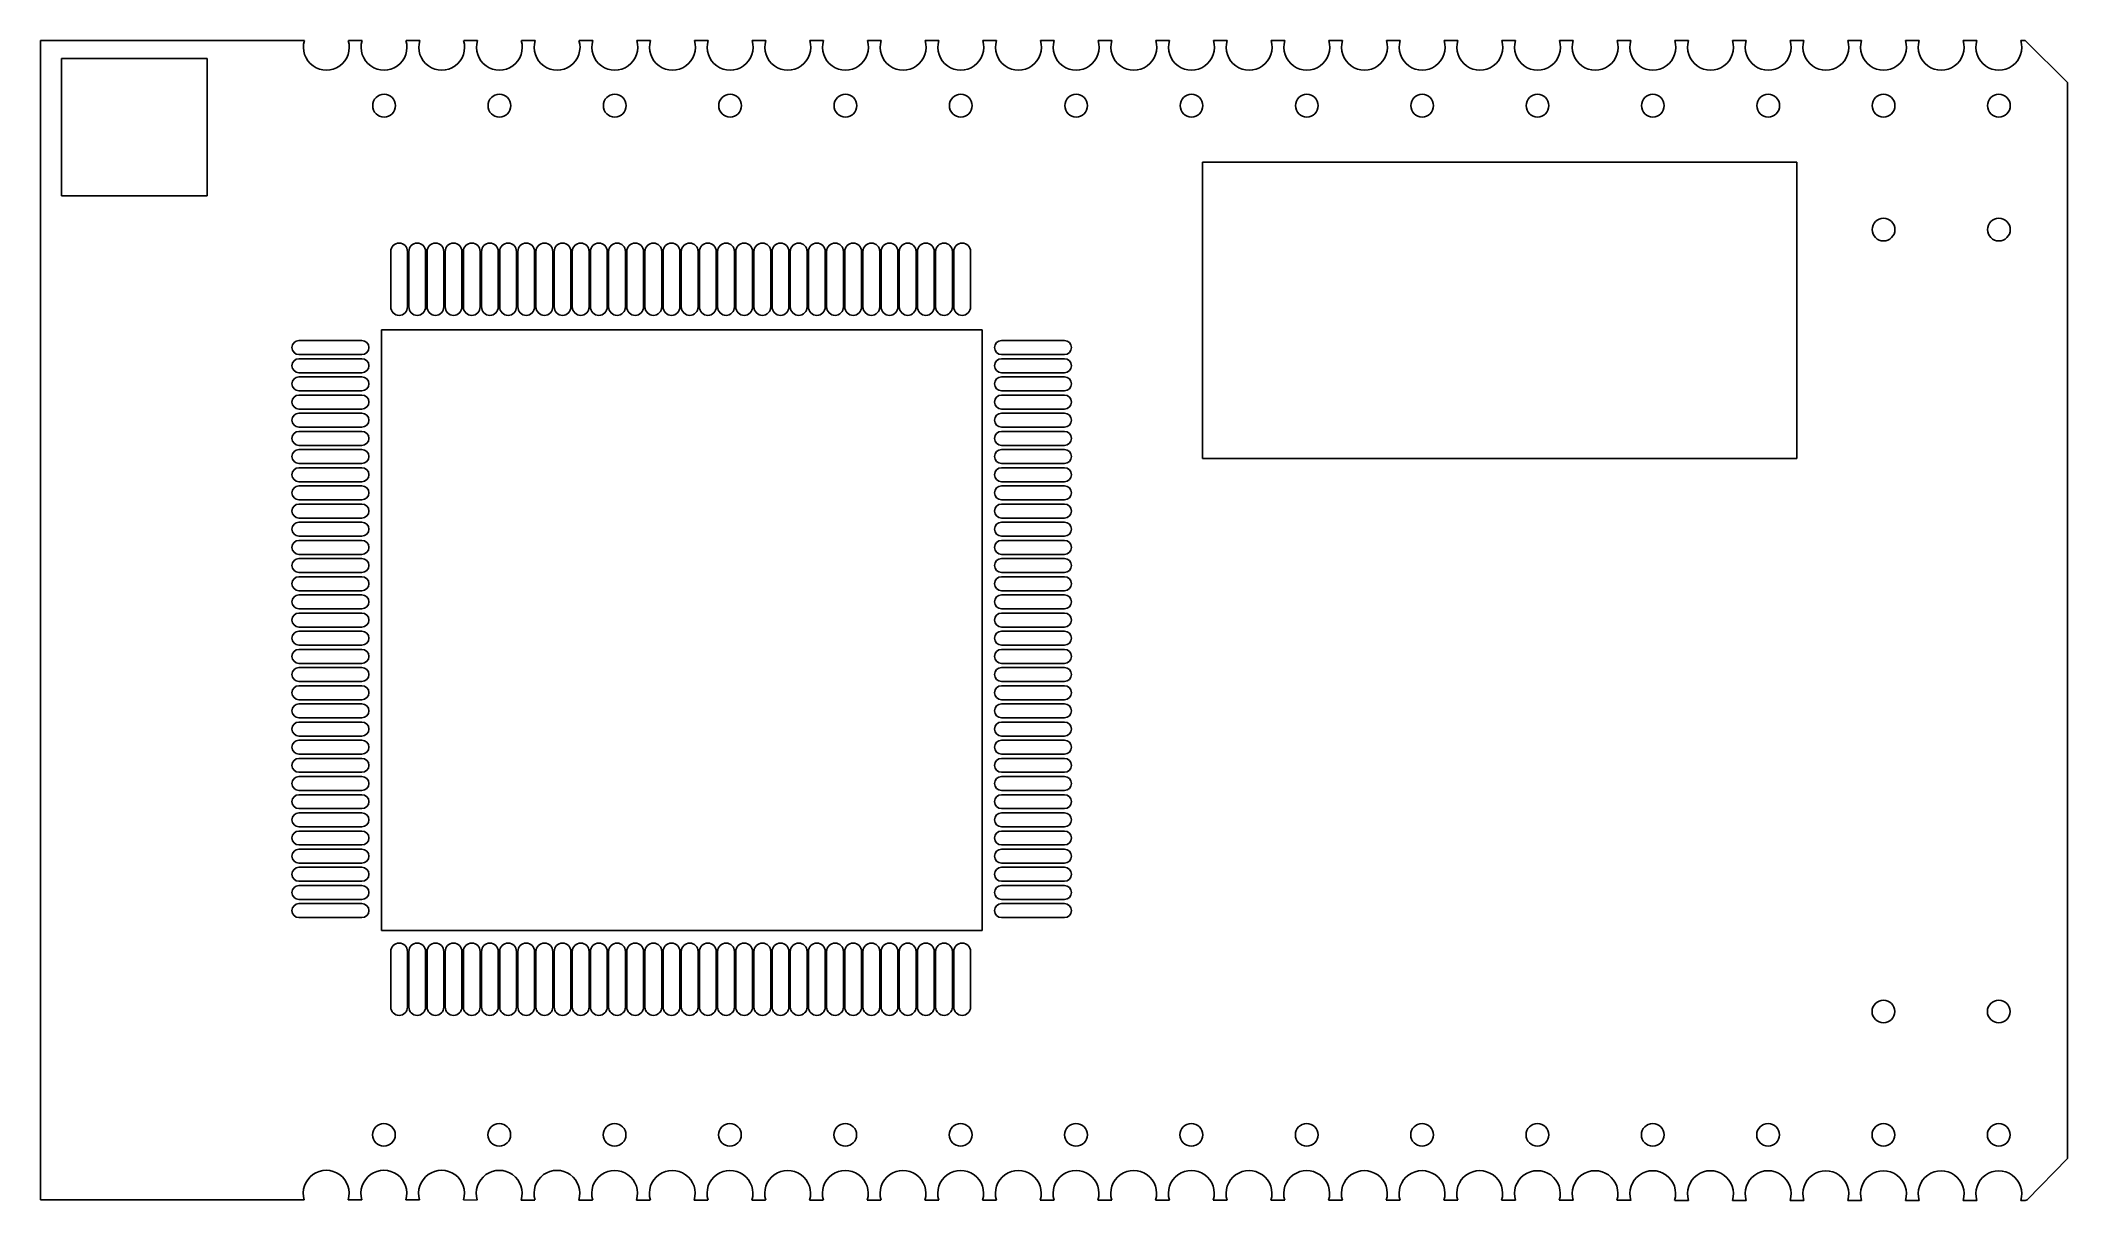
# Model space of a CAD drawing. Header units: millimetres. Extents: x 68.1 to 112.7, y 207.9 to 233.4.
import ezdxf

# ---------------------------------------------------------------- set-up
doc = ezdxf.new("R2010")
doc.units = ezdxf.units.MM

msp = doc.modelspace()

# ---------------------------------------------------------------- linework, layer by layer
at = {"color": 7, "linetype": 'Continuous', "lineweight": 25}
for p, q in [((68.056, 233.441), (68.056, 207.911)), ((73.867, 233.441), (68.056, 233.441)), ((75.137, 233.441), (74.834, 233.441)), ((76.407, 233.441), (76.104, 233.441)), ((77.677, 233.441), (77.374, 233.441)), ((78.947, 233.441), (78.644, 233.441)), ((80.217, 233.441), (79.914, 233.441)), ((81.487, 233.441), (81.184, 233.441)), ((82.757, 233.441), (82.454, 233.441)), ((84.027, 233.441), (83.724, 233.441)), ((85.297, 233.441), (84.994, 233.441)), ((86.567, 233.441), (86.264, 233.441)), ((87.837, 233.441), (87.534, 233.441)), ((89.107, 233.441), (88.804, 233.441)), ((90.377, 233.441), (90.074, 233.441)), ((91.647, 233.441), (91.344, 233.441)), ((92.917, 233.441), (92.614, 233.441)), ((94.187, 233.441), (93.884, 233.441)), ((95.457, 233.441), (95.154, 233.441)), ((96.727, 233.441), (96.424, 233.441)), ((97.997, 233.441), (97.694, 233.441)), ((99.267, 233.441), (98.964, 233.441)), ((100.537, 233.441), (100.234, 233.441)), ((101.807, 233.441), (101.504, 233.441)), ((103.077, 233.441), (102.774, 233.441)), ((104.347, 233.441), (104.044, 233.441)), ((105.617, 233.441), (105.314, 233.441)), ((106.887, 233.441), (106.584, 233.441)), ((108.157, 233.441), (107.854, 233.441)), ((109.427, 233.441), (109.124, 233.441)), ((110.697, 233.441), (110.394, 233.441)), ((111.76, 233.441), (111.664, 233.441)), ((112.689, 232.52), (111.76, 233.441)), ((68.52, 233.047), (68.52, 230.02)), ((71.727, 233.047), (68.52, 233.047)), ((71.727, 230.02), (71.727, 233.047)), ((112.689, 208.819), (112.689, 232.52)), ((93.639, 230.76), (93.639, 224.236)), ((106.733, 230.76), (93.639, 230.76)), ((106.733, 224.236), (106.733, 230.76)), ((68.52, 230.02), (71.727, 230.02)), ((75.766, 228.797), (75.766, 227.574)), ((76.136, 227.574), (76.136, 228.797)), ((76.166, 228.797), (76.166, 227.574)), ((76.536, 227.574), (76.536, 228.797)), ((76.566, 228.797), (76.566, 227.574)), ((76.936, 227.574), (76.936, 228.797)), ((76.966, 228.797), (76.966, 227.574)), ((77.336, 227.574), (77.336, 228.797)), ((77.366, 228.797), (77.366, 227.574)), ((77.736, 227.574), (77.736, 228.797)), ((77.766, 228.797), (77.766, 227.574)), ((78.136, 227.574), (78.136, 228.797)), ((78.166, 228.797), (78.166, 227.574)), ((78.536, 227.574), (78.536, 228.797)), ((78.566, 228.797), (78.566, 227.574)), ((78.936, 227.574), (78.936, 228.797)), ((78.966, 228.797), (78.966, 227.574)), ((79.336, 227.574), (79.336, 228.797)), ((79.366, 228.797), (79.366, 227.574)), ((79.736, 227.574), (79.736, 228.797)), ((79.766, 228.797), (79.766, 227.574)), ((80.136, 227.574), (80.136, 228.797)), ((80.166, 228.797), (80.166, 227.574)), ((80.536, 227.574), (80.536, 228.797)), ((80.566, 228.797), (80.566, 227.574)), ((80.936, 227.574), (80.936, 228.797)), ((80.966, 228.797), (80.966, 227.574)), ((81.336, 227.574), (81.336, 228.797)), ((81.366, 228.797), (81.366, 227.574)), ((81.736, 227.574), (81.736, 228.797)), ((81.766, 228.797), (81.766, 227.574)), ((82.136, 227.574), (82.136, 228.797)), ((82.166, 228.797), (82.166, 227.574)), ((82.536, 227.574), (82.536, 228.797)), ((82.566, 228.797), (82.566, 227.574)), ((82.936, 227.574), (82.936, 228.797)), ((82.966, 228.797), (82.966, 227.574)), ((83.336, 227.574), (83.336, 228.797)), ((83.366, 228.797), (83.366, 227.574)), ((83.736, 227.574), (83.736, 228.797)), ((83.766, 228.797), (83.766, 227.574)), ((84.136, 227.574), (84.136, 228.797)), ((84.166, 228.797), (84.166, 227.574)), ((84.536, 227.574), (84.536, 228.797)), ((84.566, 228.797), (84.566, 227.574)), ((84.936, 227.574), (84.936, 228.797)), ((84.966, 228.797), (84.966, 227.574)), ((85.336, 227.574), (85.336, 228.797)), ((85.366, 228.797), (85.366, 227.574)), ((85.736, 227.574), (85.736, 228.797)), ((85.766, 228.797), (85.766, 227.574)), ((86.136, 227.574), (86.136, 228.797)), ((86.166, 228.797), (86.166, 227.574)), ((86.536, 227.574), (86.536, 228.797)), ((86.566, 228.797), (86.566, 227.574)), ((86.936, 227.574), (86.936, 228.797)), ((86.966, 228.797), (86.966, 227.574)), ((87.336, 227.574), (87.336, 228.797)), ((87.366, 228.797), (87.366, 227.574)), ((87.736, 227.574), (87.736, 228.797)), ((87.766, 228.797), (87.766, 227.574)), ((88.136, 227.574), (88.136, 228.797)), ((88.166, 228.797), (88.166, 227.574)), ((88.536, 227.574), (88.536, 228.797)), ((75.133, 226.834), (73.747, 226.834)), ((75.561, 227.068), (75.561, 213.846)), ((88.79, 227.068), (75.561, 227.068)), ((88.79, 213.846), (88.79, 227.068)), ((90.604, 226.834), (89.218, 226.834)), ((73.747, 226.526), (75.133, 226.526)), ((75.133, 226.434), (73.747, 226.434)), ((89.218, 226.526), (90.604, 226.526)), ((90.604, 226.434), (89.218, 226.434)), ((73.747, 226.126), (75.133, 226.126)), ((75.133, 226.034), (73.747, 226.034)), ((89.218, 226.126), (90.604, 226.126)), ((90.604, 226.034), (89.218, 226.034)), ((73.747, 225.726), (75.133, 225.726)), ((75.133, 225.634), (73.747, 225.634)), ((89.218, 225.726), (90.604, 225.726)), ((90.604, 225.634), (89.218, 225.634)), ((73.747, 225.326), (75.133, 225.326)), ((75.133, 225.234), (73.747, 225.234)), ((89.218, 225.326), (90.604, 225.326)), ((90.604, 225.234), (89.218, 225.234)), ((73.747, 224.926), (75.133, 224.926)), ((75.133, 224.834), (73.747, 224.834)), ((73.747, 224.526), (75.133, 224.526)), ((89.218, 224.926), (90.604, 224.926)), ((90.604, 224.834), (89.218, 224.834)), ((89.218, 224.526), (90.604, 224.526)), ((75.133, 224.434), (73.747, 224.434)), ((73.747, 224.126), (75.133, 224.126)), ((90.604, 224.434), (89.218, 224.434)), ((89.218, 224.126), (90.604, 224.126)), ((93.639, 224.236), (106.733, 224.236)), ((75.133, 224.034), (73.747, 224.034)), ((73.747, 223.726), (75.133, 223.726)), ((75.133, 223.634), (73.747, 223.634)), ((90.604, 224.034), (89.218, 224.034)), ((89.218, 223.726), (90.604, 223.726)), ((90.604, 223.634), (89.218, 223.634)), ((73.747, 223.326), (75.133, 223.326)), ((75.133, 223.234), (73.747, 223.234)), ((89.218, 223.326), (90.604, 223.326)), ((90.604, 223.234), (89.218, 223.234)), ((73.747, 222.926), (75.133, 222.926)), ((75.133, 222.834), (73.747, 222.834)), ((89.218, 222.926), (90.604, 222.926)), ((90.604, 222.834), (89.218, 222.834)), ((73.747, 222.526), (75.133, 222.526)), ((75.133, 222.434), (73.747, 222.434)), ((89.218, 222.526), (90.604, 222.526)), ((90.604, 222.434), (89.218, 222.434)), ((73.747, 222.126), (75.133, 222.126)), ((75.133, 222.034), (73.747, 222.034)), ((89.218, 222.126), (90.604, 222.126)), ((90.604, 222.034), (89.218, 222.034)), ((73.747, 221.726), (75.133, 221.726)), ((75.133, 221.634), (73.747, 221.634)), ((89.218, 221.726), (90.604, 221.726)), ((90.604, 221.634), (89.218, 221.634)), ((73.747, 221.326), (75.133, 221.326)), ((75.133, 221.234), (73.747, 221.234)), ((89.218, 221.326), (90.604, 221.326)), ((90.604, 221.234), (89.218, 221.234)), ((73.747, 220.926), (75.133, 220.926)), ((75.133, 220.834), (73.747, 220.834)), ((73.747, 220.526), (75.133, 220.526)), ((89.218, 220.926), (90.604, 220.926)), ((90.604, 220.834), (89.218, 220.834)), ((89.218, 220.526), (90.604, 220.526)), ((75.133, 220.434), (73.747, 220.434)), ((73.747, 220.126), (75.133, 220.126)), ((90.604, 220.434), (89.218, 220.434)), ((89.218, 220.126), (90.604, 220.126)), ((75.133, 220.034), (73.747, 220.034)), ((73.747, 219.726), (75.133, 219.726)), ((75.133, 219.634), (73.747, 219.634)), ((90.604, 220.034), (89.218, 220.034)), ((89.218, 219.726), (90.604, 219.726)), ((90.604, 219.634), (89.218, 219.634)), ((73.747, 219.326), (75.133, 219.326)), ((75.133, 219.234), (73.747, 219.234)), ((89.218, 219.326), (90.604, 219.326)), ((90.604, 219.234), (89.218, 219.234)), ((73.747, 218.926), (75.133, 218.926)), ((75.133, 218.834), (73.747, 218.834)), ((89.218, 218.926), (90.604, 218.926)), ((90.604, 218.834), (89.218, 218.834)), ((73.747, 218.526), (75.133, 218.526)), ((75.133, 218.434), (73.747, 218.434)), ((89.218, 218.526), (90.604, 218.526)), ((90.604, 218.434), (89.218, 218.434)), ((73.747, 218.126), (75.133, 218.126)), ((75.133, 218.034), (73.747, 218.034)), ((89.218, 218.126), (90.604, 218.126)), ((90.604, 218.034), (89.218, 218.034)), ((73.747, 217.726), (75.133, 217.726)), ((75.133, 217.634), (73.747, 217.634)), ((89.218, 217.726), (90.604, 217.726)), ((90.604, 217.634), (89.218, 217.634)), ((73.747, 217.326), (75.133, 217.326)), ((75.133, 217.234), (73.747, 217.234)), ((73.747, 216.926), (75.133, 216.926)), ((89.218, 217.326), (90.604, 217.326)), ((90.604, 217.234), (89.218, 217.234)), ((89.218, 216.926), (90.604, 216.926)), ((75.133, 216.834), (73.747, 216.834)), ((73.747, 216.526), (75.133, 216.526)), ((90.604, 216.834), (89.218, 216.834)), ((89.218, 216.526), (90.604, 216.526)), ((75.133, 216.434), (73.747, 216.434)), ((73.747, 216.126), (75.133, 216.126)), ((75.133, 216.034), (73.747, 216.034)), ((90.604, 216.434), (89.218, 216.434)), ((89.218, 216.126), (90.604, 216.126)), ((90.604, 216.034), (89.218, 216.034)), ((73.747, 215.726), (75.133, 215.726)), ((75.133, 215.634), (73.747, 215.634)), ((89.218, 215.726), (90.604, 215.726)), ((90.604, 215.634), (89.218, 215.634)), ((73.747, 215.326), (75.133, 215.326)), ((75.133, 215.234), (73.747, 215.234)), ((89.218, 215.326), (90.604, 215.326)), ((90.604, 215.234), (89.218, 215.234)), ((73.747, 214.926), (75.133, 214.926)), ((75.133, 214.834), (73.747, 214.834)), ((89.218, 214.926), (90.604, 214.926)), ((90.604, 214.834), (89.218, 214.834)), ((73.747, 214.526), (75.133, 214.526)), ((75.133, 214.434), (73.747, 214.434)), ((89.218, 214.526), (90.604, 214.526)), ((90.604, 214.434), (89.218, 214.434)), ((73.747, 214.126), (75.133, 214.126)), ((75.561, 213.846), (88.79, 213.846)), ((89.218, 214.126), (90.604, 214.126)), ((75.766, 213.38), (75.766, 212.158)), ((76.136, 212.158), (76.136, 213.38)), ((76.166, 213.38), (76.166, 212.158)), ((76.536, 212.158), (76.536, 213.38)), ((76.566, 213.38), (76.566, 212.158)), ((76.936, 212.158), (76.936, 213.38)), ((76.966, 213.38), (76.966, 212.158)), ((77.336, 212.158), (77.336, 213.38)), ((77.366, 213.38), (77.366, 212.158)), ((77.736, 212.158), (77.736, 213.38)), ((77.766, 213.38), (77.766, 212.158)), ((78.136, 212.158), (78.136, 213.38)), ((78.166, 213.38), (78.166, 212.158)), ((78.536, 212.158), (78.536, 213.38)), ((78.566, 213.38), (78.566, 212.158)), ((78.936, 212.158), (78.936, 213.38)), ((78.966, 213.38), (78.966, 212.158)), ((79.336, 212.158), (79.336, 213.38)), ((79.366, 213.38), (79.366, 212.158)), ((79.736, 212.158), (79.736, 213.38)), ((79.766, 213.38), (79.766, 212.158)), ((80.136, 212.158), (80.136, 213.38)), ((80.166, 213.38), (80.166, 212.158)), ((80.536, 212.158), (80.536, 213.38)), ((80.566, 213.38), (80.566, 212.158)), ((80.936, 212.158), (80.936, 213.38)), ((80.966, 213.38), (80.966, 212.158)), ((81.336, 212.158), (81.336, 213.38)), ((81.366, 213.38), (81.366, 212.158)), ((81.736, 212.158), (81.736, 213.38)), ((81.766, 213.38), (81.766, 212.158)), ((82.136, 212.158), (82.136, 213.38)), ((82.166, 213.38), (82.166, 212.158)), ((82.536, 212.158), (82.536, 213.38)), ((82.566, 213.38), (82.566, 212.158)), ((82.936, 212.158), (82.936, 213.38)), ((82.966, 213.38), (82.966, 212.158)), ((83.336, 212.158), (83.336, 213.38)), ((83.366, 213.38), (83.366, 212.158)), ((83.736, 212.158), (83.736, 213.38)), ((83.766, 213.38), (83.766, 212.158)), ((84.136, 212.158), (84.136, 213.38)), ((84.166, 213.38), (84.166, 212.158)), ((84.536, 212.158), (84.536, 213.38)), ((84.566, 213.38), (84.566, 212.158)), ((84.936, 212.158), (84.936, 213.38)), ((84.966, 213.38), (84.966, 212.158)), ((85.336, 212.158), (85.336, 213.38)), ((85.366, 213.38), (85.366, 212.158)), ((85.736, 212.158), (85.736, 213.38)), ((85.766, 213.38), (85.766, 212.158)), ((86.136, 212.158), (86.136, 213.38)), ((86.166, 213.38), (86.166, 212.158)), ((86.536, 212.158), (86.536, 213.38)), ((86.566, 213.38), (86.566, 212.158)), ((86.936, 212.158), (86.936, 213.38)), ((86.966, 213.38), (86.966, 212.158)), ((87.336, 212.158), (87.336, 213.38)), ((87.366, 213.38), (87.366, 212.158)), ((87.736, 212.158), (87.736, 213.38)), ((87.766, 213.38), (87.766, 212.158)), ((88.136, 212.158), (88.136, 213.38)), ((88.166, 213.38), (88.166, 212.158)), ((88.536, 212.158), (88.536, 213.38)), ((111.803, 207.911), (112.689, 208.819)), ((68.056, 207.911), (73.863, 207.91)), ((74.83, 207.909), (75.133, 207.909)), ((76.1, 207.909), (76.403, 207.909)), ((77.37, 207.909), (77.673, 207.908)), ((78.64, 207.908), (78.943, 207.908)), ((79.91, 207.908), (80.213, 207.908)), ((81.18, 207.907), (81.483, 207.907)), ((82.45, 207.907), (82.753, 207.907)), ((83.72, 207.907), (84.023, 207.906)), ((84.99, 207.906), (85.293, 207.906)), ((86.26, 207.906), (86.563, 207.906)), ((87.53, 207.905), (87.833, 207.905)), ((88.8, 207.905), (89.103, 207.905)), ((90.07, 207.905), (90.373, 207.905)), ((91.34, 207.904), (91.643, 207.904)), ((92.61, 207.904), (92.913, 207.904)), ((93.88, 207.903), (94.183, 207.903)), ((95.15, 207.903), (95.453, 207.903)), ((96.42, 207.903), (96.723, 207.903)), ((97.69, 207.902), (97.993, 207.902)), ((98.96, 207.902), (99.263, 207.902)), ((100.23, 207.902), (100.533, 207.901)), ((101.5, 207.901), (101.803, 207.901)), ((102.77, 207.901), (103.073, 207.901)), ((104.04, 207.9), (104.343, 207.9)), ((105.31, 207.9), (105.613, 207.9)), ((106.58, 207.9), (106.883, 207.9)), ((107.85, 207.899), (108.153, 207.899)), ((109.12, 207.899), (109.423, 207.899)), ((110.39, 207.898), (110.693, 207.898)), ((111.66, 207.898), (111.756, 207.898)), ((111.756, 207.898), (111.803, 207.911))]:
    msp.add_line(p, q, dxfattribs=at)
for centre in [(75.62, 232.007), (78.16, 232.007), (80.7, 232.007), (83.24, 232.007), (85.78, 232.007), (88.32, 232.007), (90.86, 232.007), (93.4, 232.007), (95.94, 232.007), (98.48, 232.007), (101.02, 232.007), (103.56, 232.007), (106.1, 232.007), (108.64, 232.007), (111.18, 232.007), (108.64, 229.277), (111.18, 229.277), (108.637, 212.06), (111.177, 212.06), (75.617, 209.343), (78.157, 209.343), (80.697, 209.343), (83.237, 209.343), (85.777, 209.343), (88.317, 209.343), (90.857, 209.343), (93.397, 209.343), (95.937, 209.343), (98.477, 209.343), (101.017, 209.343), (103.557, 209.343), (106.097, 209.343), (108.637, 209.343), (111.177, 209.343)]:
    msp.add_circle(centre, 0.25, dxfattribs=at)
for centre, radius, start, end in [((74.35, 233.293), 0.505, 162.9776, 17.0224), ((75.62, 233.293), 0.505, 162.9776, 17.0224), ((76.89, 233.293), 0.505, 162.9776, 17.0224), ((78.16, 233.293), 0.505, 162.9776, 17.0224), ((79.43, 233.293), 0.505, 162.9776, 17.0224), ((80.7, 233.293), 0.505, 162.9776, 17.0224), ((81.97, 233.293), 0.505, 162.9776, 17.0224), ((83.24, 233.293), 0.505, 162.9776, 17.0224), ((84.51, 233.293), 0.505, 162.9776, 17.0224), ((85.78, 233.293), 0.505, 162.9776, 17.0224), ((87.05, 233.293), 0.505, 162.9776, 17.0224), ((88.32, 233.293), 0.505, 162.9776, 17.0224), ((89.59, 233.293), 0.505, 162.9776, 17.0224), ((90.86, 233.293), 0.505, 162.9776, 17.0224), ((92.13, 233.293), 0.505, 162.9776, 17.0224), ((93.4, 233.293), 0.505, 162.9776, 17.0224), ((94.67, 233.293), 0.505, 162.9776, 17.0224), ((95.94, 233.293), 0.505, 162.9776, 17.0224), ((97.21, 233.293), 0.505, 162.9776, 17.0224), ((98.48, 233.293), 0.505, 162.9776, 17.0224), ((99.75, 233.293), 0.505, 162.9776, 17.0224), ((101.02, 233.293), 0.505, 162.9776, 17.0224), ((102.29, 233.293), 0.505, 162.9776, 17.0224), ((103.56, 233.293), 0.505, 162.9776, 17.0224), ((104.83, 233.293), 0.505, 162.9776, 17.0224), ((106.1, 233.293), 0.505, 162.9776, 17.0224), ((107.37, 233.293), 0.505, 162.9776, 17.0224), ((108.64, 233.293), 0.505, 162.9776, 17.0224), ((109.91, 233.293), 0.505, 162.9776, 17.0224), ((111.18, 233.293), 0.505, 162.9776, 17.0224), ((75.951, 228.797), 0.185, 0, 180), ((76.351, 228.797), 0.185, 0, 180), ((76.751, 228.797), 0.185, 0, 180), ((77.151, 228.797), 0.185, 0, 180), ((77.551, 228.797), 0.185, 0, 180), ((77.951, 228.797), 0.185, 0, 180), ((78.351, 228.797), 0.185, 0, 180), ((78.751, 228.797), 0.185, 0, 180), ((79.151, 228.797), 0.185, 0, 180), ((79.551, 228.797), 0.185, 0, 180), ((79.951, 228.797), 0.185, 0, 180), ((80.351, 228.797), 0.185, 0, 180), ((80.751, 228.797), 0.185, 0, 180), ((81.151, 228.797), 0.185, 0, 180), ((81.551, 228.797), 0.185, 0, 180), ((81.951, 228.797), 0.185, 0, 180), ((82.351, 228.797), 0.185, 0, 180), ((82.751, 228.797), 0.185, 0, 180), ((83.151, 228.797), 0.185, 0, 180), ((83.551, 228.797), 0.185, 0, 180), ((83.951, 228.797), 0.185, 0, 180), ((84.351, 228.797), 0.185, 0, 180), ((84.751, 228.797), 0.185, 0, 180), ((85.151, 228.797), 0.185, 0, 180), ((85.551, 228.797), 0.185, 0, 180), ((85.951, 228.797), 0.185, 0, 180), ((86.351, 228.797), 0.185, 0, 180), ((86.751, 228.797), 0.185, 0, 180), ((87.151, 228.797), 0.185, 0, 180), ((87.551, 228.797), 0.185, 0, 180), ((87.951, 228.797), 0.185, 0, 180), ((88.351, 228.797), 0.185, 0, 180), ((75.951, 227.574), 0.185, 180, 0), ((76.351, 227.574), 0.185, 180, 0), ((76.751, 227.574), 0.185, 180, 0), ((77.151, 227.574), 0.185, 180, 0), ((77.551, 227.574), 0.185, 180, 0), ((77.951, 227.574), 0.185, 180, 0), ((78.351, 227.574), 0.185, 180, 0), ((78.751, 227.574), 0.185, 180, 0), ((79.151, 227.574), 0.185, 180, 0), ((79.551, 227.574), 0.185, 180, 0), ((79.951, 227.574), 0.185, 180, 0), ((80.351, 227.574), 0.185, 180, 0), ((80.751, 227.574), 0.185, 180, 0), ((81.151, 227.574), 0.185, 180, 0), ((81.551, 227.574), 0.185, 180, 0), ((81.951, 227.574), 0.185, 180, 0), ((82.351, 227.574), 0.185, 180, 0), ((82.751, 227.574), 0.185, 180, 0), ((83.151, 227.574), 0.185, 180, 0), ((83.551, 227.574), 0.185, 180, 0), ((83.951, 227.574), 0.185, 180, 0), ((84.351, 227.574), 0.185, 180, 0), ((84.751, 227.574), 0.185, 180, 0), ((85.151, 227.574), 0.185, 180, 0), ((85.551, 227.574), 0.185, 180, 0), ((85.951, 227.574), 0.185, 180, 0), ((86.351, 227.574), 0.185, 180, 0), ((86.751, 227.574), 0.185, 180, 0), ((87.151, 227.574), 0.185, 180, 0), ((87.551, 227.574), 0.185, 180, 0), ((87.951, 227.574), 0.185, 180, 0), ((88.351, 227.574), 0.185, 180, 0), ((73.747, 226.68), 0.154, 90, 270), ((75.133, 226.68), 0.154, 270, 90), ((89.218, 226.68), 0.154, 90, 270), ((90.604, 226.68), 0.154, 270, 90), ((73.747, 226.28), 0.154, 90, 270), ((75.133, 226.28), 0.154, 270, 90), ((89.218, 226.28), 0.154, 90, 270), ((90.604, 226.28), 0.154, 270, 90), ((73.747, 225.88), 0.154, 90, 270), ((75.133, 225.88), 0.154, 270, 90), ((89.218, 225.88), 0.154, 90, 270), ((90.604, 225.88), 0.154, 270, 90), ((73.747, 225.48), 0.154, 90, 270), ((75.133, 225.48), 0.154, 270, 90), ((89.218, 225.48), 0.154, 90, 270), ((90.604, 225.48), 0.154, 270, 90), ((73.747, 225.08), 0.154, 90, 270), ((75.133, 225.08), 0.154, 270, 90), ((89.218, 225.08), 0.154, 90, 270), ((90.604, 225.08), 0.154, 270, 90), ((73.747, 224.68), 0.154, 90, 270), ((75.133, 224.68), 0.154, 270, 90), ((89.218, 224.68), 0.154, 90, 270), ((90.604, 224.68), 0.154, 270, 90), ((73.747, 224.28), 0.154, 90, 270), ((75.133, 224.28), 0.154, 270, 90), ((89.218, 224.28), 0.154, 90, 270), ((90.604, 224.28), 0.154, 270, 90), ((73.747, 223.88), 0.154, 90, 270), ((73.747, 223.48), 0.154, 90, 270), ((75.133, 223.88), 0.154, 270, 90), ((75.133, 223.48), 0.154, 270, 90), ((89.218, 223.88), 0.154, 90, 270), ((89.218, 223.48), 0.154, 90, 270), ((90.604, 223.88), 0.154, 270, 90), ((90.604, 223.48), 0.154, 270, 90), ((73.747, 223.08), 0.154, 90, 270), ((75.133, 223.08), 0.154, 270, 90), ((89.218, 223.08), 0.154, 90, 270), ((90.604, 223.08), 0.154, 270, 90), ((73.747, 222.68), 0.154, 90, 270), ((75.133, 222.68), 0.154, 270, 90), ((89.218, 222.68), 0.154, 90, 270), ((90.604, 222.68), 0.154, 270, 90), ((73.747, 222.28), 0.154, 90, 270), ((75.133, 222.28), 0.154, 270, 90), ((89.218, 222.28), 0.154, 90, 270), ((90.604, 222.28), 0.154, 270, 90), ((73.747, 221.88), 0.154, 90, 270), ((75.133, 221.88), 0.154, 270, 90), ((89.218, 221.88), 0.154, 90, 270), ((90.604, 221.88), 0.154, 270, 90), ((73.747, 221.48), 0.154, 90, 270), ((75.133, 221.48), 0.154, 270, 90), ((89.218, 221.48), 0.154, 90, 270), ((90.604, 221.48), 0.154, 270, 90), ((73.747, 221.08), 0.154, 90, 270), ((75.133, 221.08), 0.154, 270, 90), ((89.218, 221.08), 0.154, 90, 270), ((90.604, 221.08), 0.154, 270, 90), ((73.747, 220.68), 0.154, 90, 270), ((75.133, 220.68), 0.154, 270, 90), ((89.218, 220.68), 0.154, 90, 270), ((90.604, 220.68), 0.154, 270, 90), ((73.747, 220.28), 0.154, 90, 270), ((75.133, 220.28), 0.154, 270, 90), ((89.218, 220.28), 0.154, 90, 270), ((90.604, 220.28), 0.154, 270, 90), ((73.747, 219.88), 0.154, 90, 270), ((73.747, 219.48), 0.154, 90, 270), ((75.133, 219.88), 0.154, 270, 90), ((75.133, 219.48), 0.154, 270, 90), ((89.218, 219.88), 0.154, 90, 270), ((89.218, 219.48), 0.154, 90, 270), ((90.604, 219.88), 0.154, 270, 90), ((90.604, 219.48), 0.154, 270, 90), ((73.747, 219.08), 0.154, 90, 270), ((75.133, 219.08), 0.154, 270, 90), ((89.218, 219.08), 0.154, 90, 270), ((90.604, 219.08), 0.154, 270, 90), ((73.747, 218.68), 0.154, 90, 270), ((75.133, 218.68), 0.154, 270, 90), ((89.218, 218.68), 0.154, 90, 270), ((90.604, 218.68), 0.154, 270, 90), ((73.747, 218.28), 0.154, 90, 270), ((75.133, 218.28), 0.154, 270, 90), ((89.218, 218.28), 0.154, 90, 270), ((90.604, 218.28), 0.154, 270, 90), ((73.747, 217.88), 0.154, 90, 270), ((75.133, 217.88), 0.154, 270, 90), ((89.218, 217.88), 0.154, 90, 270), ((90.604, 217.88), 0.154, 270, 90), ((73.747, 217.48), 0.154, 90, 270), ((75.133, 217.48), 0.154, 270, 90), ((89.218, 217.48), 0.154, 90, 270), ((90.604, 217.48), 0.154, 270, 90), ((73.747, 217.08), 0.154, 90, 270), ((75.133, 217.08), 0.154, 270, 90), ((89.218, 217.08), 0.154, 90, 270), ((90.604, 217.08), 0.154, 270, 90), ((73.747, 216.68), 0.154, 90, 270), ((75.133, 216.68), 0.154, 270, 90), ((89.218, 216.68), 0.154, 90, 270), ((90.604, 216.68), 0.154, 270, 90), ((73.747, 216.28), 0.154, 90, 270), ((73.747, 215.88), 0.154, 90, 270), ((75.133, 216.28), 0.154, 270, 90), ((75.133, 215.88), 0.154, 270, 90), ((89.218, 216.28), 0.154, 90, 270), ((89.218, 215.88), 0.154, 90, 270), ((90.604, 216.28), 0.154, 270, 90), ((90.604, 215.88), 0.154, 270, 90), ((73.747, 215.48), 0.154, 90, 270), ((75.133, 215.48), 0.154, 270, 90), ((89.218, 215.48), 0.154, 90, 270), ((90.604, 215.48), 0.154, 270, 90), ((73.747, 215.08), 0.154, 90, 270), ((75.133, 215.08), 0.154, 270, 90), ((89.218, 215.08), 0.154, 90, 270), ((90.604, 215.08), 0.154, 270, 90), ((73.747, 214.68), 0.154, 90, 270), ((75.133, 214.68), 0.154, 270, 90), ((89.218, 214.68), 0.154, 90, 270), ((90.604, 214.68), 0.154, 270, 90), ((73.747, 214.28), 0.154, 90, 270), ((75.133, 214.28), 0.154, 270, 90), ((89.218, 214.28), 0.154, 90, 270), ((90.604, 214.28), 0.154, 270, 90), ((75.951, 213.38), 0.185, 0, 180), ((76.351, 213.38), 0.185, 0, 180), ((76.751, 213.38), 0.185, 0, 180), ((77.151, 213.38), 0.185, 0, 180), ((77.551, 213.38), 0.185, 0, 180), ((77.951, 213.38), 0.185, 0, 180), ((78.351, 213.38), 0.185, 0, 180), ((78.751, 213.38), 0.185, 0, 180), ((79.151, 213.38), 0.185, 0, 180), ((79.551, 213.38), 0.185, 0, 180), ((79.951, 213.38), 0.185, 0, 180), ((80.351, 213.38), 0.185, 0, 180), ((80.751, 213.38), 0.185, 0, 180), ((81.151, 213.38), 0.185, 0, 180), ((81.551, 213.38), 0.185, 0, 180), ((81.951, 213.38), 0.185, 0, 180), ((82.351, 213.38), 0.185, 0, 180), ((82.751, 213.38), 0.185, 0, 180), ((83.151, 213.38), 0.185, 0, 180), ((83.551, 213.38), 0.185, 0, 180), ((83.951, 213.38), 0.185, 0, 180), ((84.351, 213.38), 0.185, 0, 180), ((84.751, 213.38), 0.185, 0, 180), ((85.151, 213.38), 0.185, 0, 180), ((85.551, 213.38), 0.185, 0, 180), ((85.951, 213.38), 0.185, 0, 180), ((86.351, 213.38), 0.185, 0, 180), ((86.751, 213.38), 0.185, 0, 180), ((87.151, 213.38), 0.185, 0, 180), ((87.551, 213.38), 0.185, 0, 180), ((87.951, 213.38), 0.185, 0, 180), ((88.351, 213.38), 0.185, 0, 180), ((75.951, 212.158), 0.185, 180, 0), ((76.351, 212.158), 0.185, 180, 0), ((76.751, 212.158), 0.185, 180, 0), ((77.151, 212.158), 0.185, 180, 0), ((77.551, 212.158), 0.185, 180, 0), ((77.951, 212.158), 0.185, 180, 0), ((78.351, 212.158), 0.185, 180, 0), ((78.751, 212.158), 0.185, 180, 0), ((79.151, 212.158), 0.185, 180, 0), ((79.551, 212.158), 0.185, 180, 0), ((79.951, 212.158), 0.185, 180, 0), ((80.351, 212.158), 0.185, 180, 0), ((80.751, 212.158), 0.185, 180, 0), ((81.151, 212.158), 0.185, 180, 0), ((81.551, 212.158), 0.185, 180, 0), ((81.951, 212.158), 0.185, 180, 0), ((82.351, 212.158), 0.185, 180, 0), ((82.751, 212.158), 0.185, 180, 0), ((83.151, 212.158), 0.185, 180, 0), ((83.551, 212.158), 0.185, 180, 0), ((83.951, 212.158), 0.185, 180, 0), ((84.351, 212.158), 0.185, 180, 0), ((84.751, 212.158), 0.185, 180, 0), ((85.151, 212.158), 0.185, 180, 0), ((85.551, 212.158), 0.185, 180, 0), ((85.951, 212.158), 0.185, 180, 0), ((86.351, 212.158), 0.185, 180, 0), ((86.751, 212.158), 0.185, 180, 0), ((87.151, 212.158), 0.185, 180, 0), ((87.551, 212.158), 0.185, 180, 0), ((87.951, 212.158), 0.185, 180, 0), ((88.351, 212.158), 0.185, 180, 0), ((74.347, 208.057), 0.505, 342.9601, 197.005), ((75.617, 208.057), 0.505, 342.9601, 197.005), ((76.887, 208.057), 0.505, 342.9601, 197.005), ((78.157, 208.056), 0.505, 342.9601, 197.005), ((79.427, 208.056), 0.505, 342.9601, 197.005), ((80.697, 208.055), 0.505, 342.9601, 197.005), ((81.967, 208.055), 0.505, 342.9601, 197.005), ((83.237, 208.055), 0.505, 342.9601, 197.005), ((84.507, 208.054), 0.505, 342.9601, 197.005), ((85.777, 208.054), 0.505, 342.9601, 197.005), ((87.047, 208.053), 0.505, 342.9601, 197.005), ((88.317, 208.053), 0.505, 342.9601, 197.005), ((89.587, 208.053), 0.505, 342.9601, 197.005), ((90.857, 208.052), 0.505, 342.9601, 197.005), ((92.127, 208.052), 0.505, 342.9601, 197.005), ((93.397, 208.052), 0.505, 342.9601, 197.005), ((94.667, 208.051), 0.505, 342.9601, 197.005), ((95.937, 208.051), 0.505, 342.9601, 197.005), ((97.207, 208.05), 0.505, 342.9601, 197.005), ((98.477, 208.05), 0.505, 342.9601, 197.005), ((99.747, 208.05), 0.505, 342.9601, 197.005), ((101.017, 208.049), 0.505, 342.9601, 197.005), ((102.287, 208.049), 0.505, 342.9601, 197.005), ((103.557, 208.048), 0.505, 342.9601, 197.005), ((104.827, 208.048), 0.505, 342.9601, 197.005), ((106.097, 208.048), 0.505, 342.9601, 197.005), ((107.367, 208.047), 0.505, 342.9601, 197.005), ((108.637, 208.047), 0.505, 342.9601, 197.005), ((109.907, 208.047), 0.505, 342.9601, 197.005), ((111.177, 208.046), 0.505, 342.9601, 197.005)]:
    msp.add_arc(centre, radius, start, end, dxfattribs=at)

doc.saveas('drawing.dxf')
